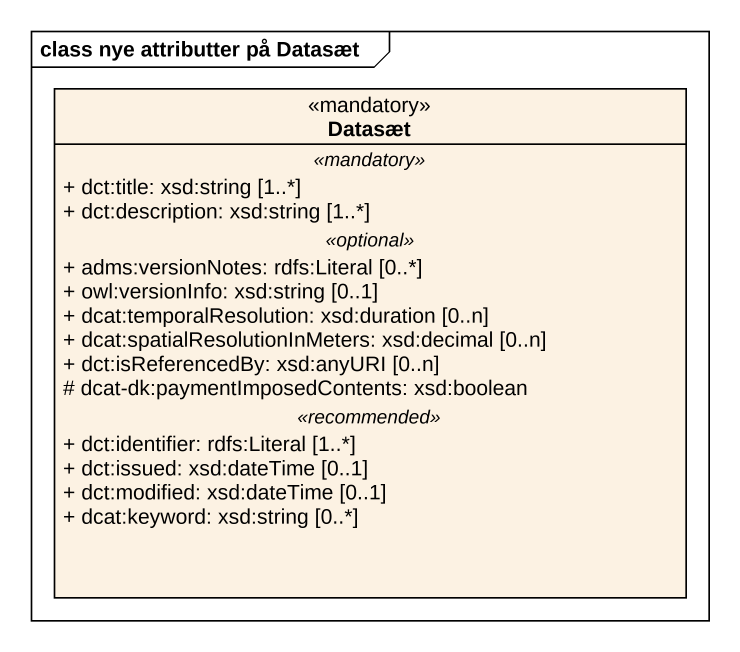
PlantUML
@startuml
mainframe class nye attributter på Datasæt
hide circle
hide empty members
skinparam classAttributeIconSize 0
class Datasæt <<mandatory>> {
  .. <<mandatory>> ..
  + dct:title: xsd:string [1..*]
  + dct:description: xsd:string [1..*]
  .. <<optional>> ..
  + adms:versionNotes: rdfs:Literal [0..*]
  + owl:versionInfo: xsd:string [0..1]
  + dcat:temporalResolution: xsd:duration [0..n]
  + dcat:spatialResolutionInMeters: xsd:decimal [0..n]
  + dct:isReferencedBy: xsd:anyURI [0..n]
  # dcat-dk:paymentImposedContents: xsd:boolean
  .. <<recommended>> ..
  + dct:identifier: rdfs:Literal [1..*]
  + dct:issued: xsd:dateTime [0..1]
  + dct:modified: xsd:dateTime [0..1]
  + dcat:keyword: xsd:string [0..*]
}
@enduml
